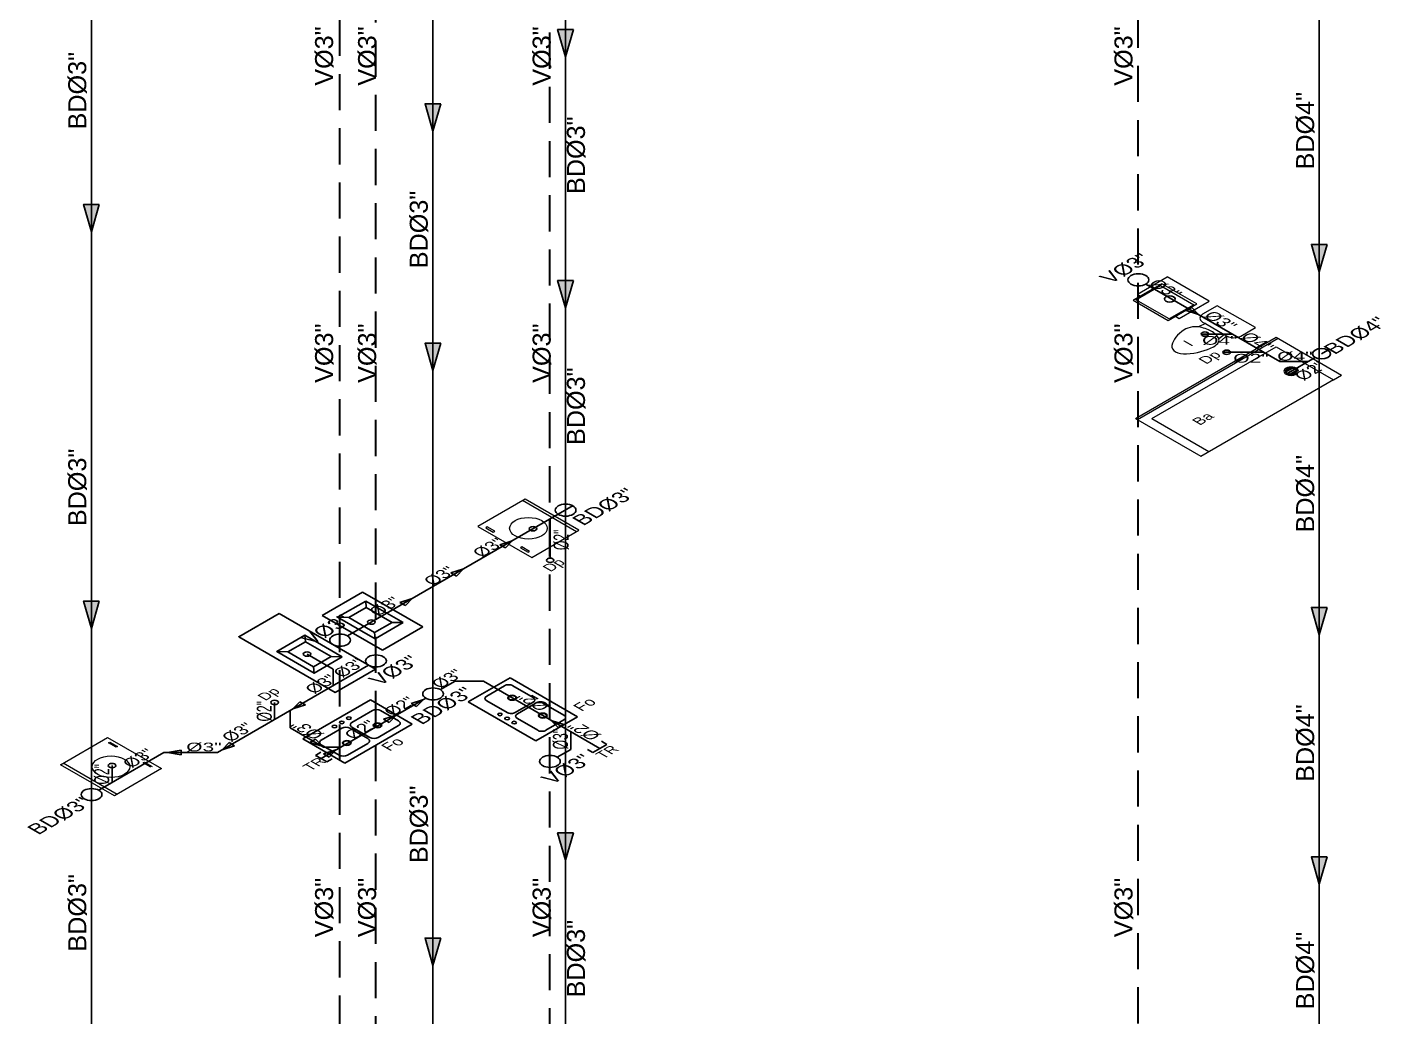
# Model space of a CAD drawing. Header units: feet. Extents: x 1019 to 2236, y -546 to 122.
# Drawn here: x 1064.9 to 1076.8, y -289.37 to -280.68 of the extents above; entities that cross this region are included whole.
import ezdxf

# ---------------------------------------------------------------- set-up
doc = ezdxf.new("R2010")
doc.units = ezdxf.units.FT
doc.header["$LTSCALE"] = 0.05
doc.header["$MEASUREMENT"] = 0
doc.linetypes.add('HIDDEN', pattern=[9.524999999999999, 6.35, -3.175])
for name, color, linetype, lineweight in [('AGUAFRIA', 5, 'HIDDEN', 30), ('COCINA', 8, 'Continuous', 25), ('FURN', 8, 'Continuous', 9), ('I-FURN', 8, 'Continuous', 0), ('P-SANR-FIXT', 8, 'Continuous', 9)]:
    doc.layers.add(name, color=color, linetype=linetype, lineweight=lineweight)
doc.layers.add('AGUASNEGRAS', color=4, linetype='Continuous')
doc.layers.add('TEXXT', color=2, linetype='Continuous')
doc.styles.add('DAMIAN', font='arial.ttf', dxfattribs={"height": 0.12})

msp = doc.modelspace()

# ---------------------------------------------------------------- hatches: boundary and pattern name
at = {"layer": 'AGUASNEGRAS'}
for points in [[(1069.56366874993, -280.6965951633899), (1069.632695006944, -280.9364529343404), (1069.701721263964, -280.6965951633897)], [(1068.398670604851, -281.3488726196035), (1068.467696861865, -281.588730390554), (1068.536723118885, -281.3488726196033)], [(1065.397089050176, -282.2332909243852), (1065.466115307191, -282.4731486953357), (1065.535141564211, -282.233290924385)], [(1076.188855047263, -282.5846522059336), (1076.257881304277, -282.8245099768841), (1076.326907561298, -282.5846522059334)], [(1069.56366874993, -282.9016925636124), (1069.632695006944, -283.1415503345629), (1069.701721263964, -282.9016925636122)], [(1068.398670604851, -283.4528145775138), (1068.467696861865, -283.6926723484643), (1068.536723118885, -283.4528145775135)], [(1065.397089050176, -285.7188336304538), (1065.466115307191, -285.9586914014043), (1065.535141564211, -285.7188336304536)], [(1076.188855047263, -285.774380973436), (1076.257881304277, -286.0142387443865), (1076.326907561298, -285.7743809734358)], [(1069.56366874993, -287.7554408393764), (1069.632695006944, -287.9952986103269), (1069.701721263964, -287.7554408393762)], [(1076.188855047263, -287.9656519234155), (1076.257881304277, -288.205509694366), (1076.326907561298, -287.9656519234153)], [(1068.398670604851, -288.6796482768697), (1068.467696861865, -288.9195060478202), (1068.536723118885, -288.6796482768694)]]:
    msp.add_hatch(color=256, dxfattribs=at).paths.add_polyline_path(points)
at = {"layer": 'AGUASNEGRAS', "ltscale": 3, "extrusion": (0, 0.8164965809277261, 0.5773502691896257)}
h = msp.add_hatch(color=256, dxfattribs=at)
h.dxf.hatch_style = 1
edge = h.paths.add_edge_path()
edge.add_arc((-1074.943453649173, 149.1789065943605), 0.04736473638354253, -135, 225)
at = {"layer": 'AGUASNEGRAS', "extrusion": (2.664535259100376e-15, 0.8164965809277276, 0.5773502691896236)}
msp.add_hatch(color=256, dxfattribs=at).paths.add_polyline_path([(-1075.136440376496, 149.3081743128968), (-1075.196838437468, 149.4173813082839), (-1075.087631442079, 149.3569832473135)])
at = {"layer": 'AGUASNEGRAS', "ltscale": 3, "extrusion": (0, 0.8164965809277261, 0.5773502691896257)}
h = msp.add_hatch(color=256, dxfattribs=at)
h.dxf.hatch_style = 1
edge = h.paths.add_edge_path()
edge.add_arc((-1075.252287766543, 149.7134268640971), 0.03315531546847977, -135, 225)
h = msp.add_hatch(color=256, dxfattribs=at)
h.dxf.hatch_style = 1
edge = h.paths.add_edge_path()
edge.add_arc((-1075.443796914574, 149.990568983504), 0.03315531546847977, -45, 315)
h = msp.add_hatch(color=256, dxfattribs=at)
h.dxf.hatch_style = 1
edge = h.paths.add_edge_path()
edge.add_arc((-1076.276477209558, 150.0138993200031), 0.07945451243995191, -135, 225)
h = msp.add_hatch(color=256, dxfattribs=at)
h.dxf.hatch_style = 1
edge = h.paths.add_edge_path()
edge.add_arc((-1076.009433542392, 150.2790720511635), 0.04736473638354253, -45, 315)
h = msp.add_hatch(color=256, dxfattribs=at)
h.dxf.hatch_style = 1
edge = h.paths.add_edge_path()
edge.add_arc((-1069.634853117587, 148.5594237919516), 0.09103722075013818, -135, 225)
h = msp.add_hatch(color=256, dxfattribs=at)
h.dxf.hatch_style = 1
edge = h.paths.add_edge_path()
edge.add_arc((-1069.347219191485, 149.7914556899323), 0.03295454838723798, 135, 495, ccw=False)
at = {"layer": 'AGUASNEGRAS', "extrusion": (-2.58126853225349e-15, 0.8164965809277279, 0.5773502691896233)}
for points in [[(-1069.056100683198, 150.0342102275706), (-1069.165307678585, 149.9738121665983), (-1069.104909617615, 150.0830191619875)], [(-1068.625978903764, 150.4643320070052), (-1068.735185899151, 150.4039339460329), (-1068.67478783818, 150.513140941422)], [(-1068.177378140376, 150.9129327703926), (-1068.286585135764, 150.8525347094204), (-1068.226187074793, 150.9617417048095)], [(-1068.275199723061, 152.4492776742283), (-1068.384406718448, 152.388879613256), (-1068.324008657478, 152.4980866086451)], [(-1068.034268562058, 152.6902088352312), (-1068.143475557445, 152.6298107742589), (-1068.083077496475, 152.7390177696481)], [(-1067.506404652019, 153.2180727452696), (-1067.615611647407, 153.1576746842974), (-1067.555213586436, 153.2668816796865)]]:
    msp.add_hatch(color=256, dxfattribs=at).paths.add_polyline_path(points)
at = {"layer": 'AGUASNEGRAS', "ltscale": 3, "extrusion": (0, 0.8164965809277261, 0.5773502691896257)}
h = msp.add_hatch(color=256, dxfattribs=at)
h.dxf.hatch_style = 1
edge = h.paths.add_edge_path()
edge.add_arc((-1069.498260538605, 150.2711877101969), 0.03295454838723798, 135, 495, ccw=False)
h = msp.add_hatch(color=256, dxfattribs=at)
h.dxf.hatch_style = 1
edge = h.paths.add_edge_path()
edge.add_arc((-1067.925914602624, 151.2127602787937), 0.03295454838723798, 135, 495, ccw=False)
h = msp.add_hatch(color=256, dxfattribs=at)
h.dxf.hatch_style = 1
edge = h.paths.add_edge_path()
edge.add_arc((-1067.361265162996, 151.6982585735192), 0.03295454838723798, 135, 495, ccw=False)
h = msp.add_hatch(color=256, dxfattribs=at)
h.dxf.hatch_style = 1
edge = h.paths.add_edge_path()
edge.add_arc((-1068.468911234034, 152.3043750976698), 0.09103722075013818, -135, 225)
h = msp.add_hatch(color=256, dxfattribs=at)
h.dxf.hatch_style = 1
edge = h.paths.add_edge_path()
edge.add_arc((-1067.076063574552, 152.4353791028214), 0.03295454838723798, 135, 495, ccw=False)
at = {"layer": 'AGUASNEGRAS', "extrusion": (-2.664535259100376e-15, 0.8164965809277276, 0.5773502691896236)}
for points in [[(-1067.297749233069, 152.4232274773468), (-1067.237351172097, 152.5324344727339), (-1067.346558167487, 152.4720364117636)], [(-1066.675907331056, 153.0450693793609), (-1066.615509270083, 153.154276374748), (-1066.724716265472, 153.0938783137776)]]:
    msp.add_hatch(color=256, dxfattribs=at).paths.add_polyline_path(points)
at = {"layer": 'AGUASNEGRAS', "ltscale": 3, "extrusion": (0, 0.8164965809277261, 0.5773502691896257)}
h = msp.add_hatch(color=256, dxfattribs=at)
h.dxf.hatch_style = 1
edge = h.paths.add_edge_path()
edge.add_arc((-1069.164537412408, 152.3645189386014), 0.03295454838723798, -135, 225)
h = msp.add_hatch(color=256, dxfattribs=at)
h.dxf.hatch_style = 1
edge = h.paths.add_edge_path()
edge.add_arc((-1069.43394509604, 152.6339266222336), 0.03295454838723798, -135, 225)
h = msp.add_hatch(color=256, dxfattribs=at)
h.dxf.hatch_style = 1
edge = h.paths.add_edge_path()
edge.add_arc((-1067.980662425754, 152.7827856187478), 0.03295454838723798, -135, 225)
at = {"layer": 'AGUASNEGRAS', "extrusion": (-2.664535259100377e-15, 0.8164965809277248, 0.5773502691896277)}
msp.add_hatch(color=256, dxfattribs=at).paths.add_polyline_path([(-1069.568126306314, 152.8169167669268), (-1069.507728245342, 152.7077097715397), (-1069.616935240731, 152.7681078325101)])
at = {"layer": 'AGUASNEGRAS', "extrusion": (-2.581268532253489e-15, 0.8164965809277245, 0.577350269189628)}
msp.add_hatch(color=256, dxfattribs=at).paths.add_polyline_path([(-1067.386128583855, 153.0419767346974), (-1067.495335579242, 153.1023747956697), (-1067.434937518271, 152.9931678002806)])
at = {"layer": 'AGUASNEGRAS', "ltscale": 3, "extrusion": (0, 0.8164965809277261, 0.5773502691896257)}
h = msp.add_hatch(color=256, dxfattribs=at)
h.dxf.hatch_style = 1
edge = h.paths.add_edge_path()
edge.add_arc((-1067.711254742122, 153.0521933023797), 0.03295454838723798, -135, 225)
at = {"layer": 'AGUASNEGRAS', "extrusion": (-5.551115123125784e-17, 0.8164965809277284, 0.5773502691896227)}
msp.add_hatch(color=256, dxfattribs=at).paths.add_polyline_path([(-1066.254821598098, 153.1610218682263), (-1066.134892712623, 153.1955349967337), (-1066.254821598098, 153.2300481252436)])
at = {"layer": 'AGUASNEGRAS', "ltscale": 3, "extrusion": (0, 0.8164965809277261, 0.5773502691896257)}
h = msp.add_hatch(color=256, dxfattribs=at)
h.dxf.hatch_style = 1
edge = h.paths.add_edge_path()
edge.add_arc((-1065.64635583999, 162.9183966745308), 0.03295454838723798, 135, 495, ccw=False)
h = msp.add_hatch(color=256, dxfattribs=at)
h.dxf.hatch_style = 1
edge = h.paths.add_edge_path()
edge.add_arc((-1065.467329679359, 153.8362325366957), 0.09103722075013818, -135, 225)

# ---------------------------------------------------------------- linework, layer by layer
at = {"layer": 'AGUAFRIA', "extrusion": (0, 0.8164965809277261, 0.5773502691896258)}
for p, q in [((1074.666655223408, -298.9545197300905, -9.552871372434643), (1074.666655223408, -273.3936522220355, 8.52139137552197)), ((1067.650386991669, -300.4548573875237, -7.431073509153536), (1067.650386991669, -275.4723554457593, 10.23422302487422)), ((1067.965946518429, -300.6370409789487, -7.173427003318487), (1067.965946518429, -276.2094831064557, 10.09946481614819)), ((1069.495080050384, -301.51988663525, -5.924894702694938), (1069.495080050384, -276.171542712155, 11.99909117717442))]:
    msp.add_line(p, q, dxfattribs=at)
at = {"layer": 'AGUASNEGRAS', "ltscale": 3, "extrusion": (0, 0.8164965809277261, 0.5773502691896258)}
for p, q in [((1076.257881304277, -299.58739677859, -8.657848067132036), (1076.257881304277, -276.1562260979562, 7.910491612283568)), ((1069.632695006944, -299.3124053349895, -9.046744696208384), (1069.632695006944, -277.5267205610982, 6.358060740202731)), ((1068.467696861865, -300.9267266747978, -6.763749563423203), (1068.467696861865, -279.1578657863894, 8.62915958947702)), ((1065.466115307191, -301.8111449795796, -5.512993201989822), (1065.466115307191, -280.0223592441827, 9.894004945330051)), ((1074.732923254458, -282.9330729813921, -17.63390081415621), (1075.909509467958, -283.6123753484811, -16.67322219366685)), ((1075.492883993278, -283.3718365185232, -17.01339546927073), (1075.219132451075, -283.3718365185231, -17.01339546927076)), ((1075.770026112685, -283.5318445957665, -16.78710987634395), (1075.410641599106, -283.5318445957665, -16.78710987634401)), ((1076.276477227075, -283.5453143819382, -16.76806072205765), (1076.332660051618, -283.5128772130648, -16.81393380620345)), ((1075.909509467958, -283.6123753484811, -16.67322219366685), (1076.160324225818, -283.6123753484811, -16.67322219366685)), ((1076.220294402533, -283.5777515508115, -16.72218763791211), (1075.965826234955, -283.7246688158629, -16.51441524912968)), ((1069.701096198881, -284.8785694196413, -18.41666016673715), (1067.71597439997, -286.0246800246163, -16.79581500520191)), ((1069.498260538605, -285.3408274987775, -17.76292852190633), (1069.498260538605, -284.9956766427027, -18.25104554363197)), ((1067.902787854465, -286.281195195521, -16.43304777155406), (1066.574250648096, -287.0482265092464, -15.34830168491868)), ((1067.590846825456, -286.316322597874, -16.38337012273555), (1067.361265162996, -286.1837735632516, -16.57082276517792)), ((1067.590846825456, -286.4612944325908, -16.17834898791698), (1067.590846825456, -286.316322597874, -16.38337012273555)), ((1068.533284270167, -286.4965493118904, -16.12849105947158), (1068.661637279907, -286.4224446671659, -16.23329085307584)), ((1068.661637279907, -286.4224446671659, -16.23329085307584), (1068.911667525604, -286.422444667166, -16.23329085307575)), ((1068.911667525604, -286.422444667166, -16.23329085307575), (1069.93490442523, -287.0132107666101, -15.39782142305164)), ((1067.076063574552, -286.6093502992695, -15.96896637327102), (1067.076063574552, -286.758504681074, -15.75803022363574)), ((1067.484300499443, -287.1021803742933, -15.27199939722698), (1068.404538197901, -286.5708808913701, -16.02337033165878)), ((1067.213056545036, -286.6794117526883, -15.86988451564656), (1067.213056545036, -286.8314665656962, -15.65484653686659)), ((1067.506369038544, -287.0008106127798, -15.41535788877385), (1067.213056545036, -286.8314665656962, -15.65484653686657)), ((1069.679298838203, -287.0212174134442, -15.38649831450963), (1069.679298838203, -286.8656368121333, -15.60652251092571)), ((1069.93490442523, -287.01321076661, -15.39782142305164), (1069.996196800893, -286.9778235970215, -15.44786643821768)), ((1069.996196800893, -286.9778235970215, -15.44786643821768), (1069.949054518833, -286.9506059877835, -15.48635795033741)), ((1065.530493931045, -287.3802825901684, -14.87870347181039), (1066.102691673418, -287.0482265092463, -15.34830168491886)), ((1066.574250648096, -287.0482265092464, -15.3483016849187), (1066.102691673418, -287.0482265092463, -15.34830168491886)), ((1067.435343248351, -287.0739148921966, -15.31197282535518), (1067.48311175874, -287.0463357298648, -15.35097565076355)), ((1067.484300499443, -287.1021803742933, -15.27199939722699), (1067.435343248351, -287.0739148921966, -15.31197282535518)), ((1067.484300499443, -287.1021803742933, -15.271999397227), (1067.534956653108, -287.1314267182479, -15.23063882095655)), ((1067.659878076736, -287.0008106127798, -15.41535788877383), (1067.506369038544, -287.0008106127798, -15.41535788877385)), ((1067.534956653108, -287.1314267182479, -15.23063882095655), (1067.582725163497, -287.1038475559162, -15.26964164636494)), ((1069.560667458686, -287.0897092723426, -15.28963619874331), (1069.679298838203, -287.0212174134442, -15.38649831450969)), ((1069.872432996066, -287.0492786630543, -15.34681371473379), (1069.825290714006, -287.0220610538164, -15.38530522685351)), ((1069.93490442523, -287.01321076661, -15.39782142305165), (1069.872432996066, -287.0492786630543, -15.34681371473379)), ((1065.6475481209, -287.1631996713209, -15.18570507980417), (1065.6475481209, -287.3123540531253, -14.97476893016888))]:
    msp.add_line(p, q, dxfattribs=at)
at = {"layer": 'AGUASNEGRAS', "extrusion": (0, 0.8164965809277261, 0.5773502691896258)}
for p, q in [((1075.087631442078, -283.1660437004237, -17.30443046366594), (1075.136440376495, -283.1378638489993, -17.34428279173598)), ((1075.087631442078, -283.1660437004237, -17.30443046366594), (1075.196838437467, -283.2009145371835, -17.25511565338901)), ((1075.136440376495, -283.1378638489993, -17.34428279173598), (1075.196838437467, -283.2009145371835, -17.25511565338901)), ((1069.056100683199, -285.2230348027729, -17.92951255014443), (1069.165307678586, -285.188163966012, -17.97882736042294)), ((1069.104909617616, -285.2512146541974, -17.8896602220743), (1069.165307678586, -285.188163966012, -17.97882736042294)), ((1069.104909617616, -285.2512146541974, -17.8896602220743), (1069.056100683199, -285.2230348027729, -17.92951255014443)), ((1068.625978903765, -285.4713657279137, -17.57831958785356), (1068.735185899152, -285.4364948911529, -17.62763439813206)), ((1068.674787838182, -285.4995455793382, -17.53846725978343), (1068.735185899152, -285.4364948911529, -17.62763439813206)), ((1068.674787838182, -285.4995455793382, -17.53846725978343), (1068.625978903765, -285.4713657279137, -17.57831958785356)), ((1068.177378140378, -285.7303654994142, -17.21203859834615), (1068.286585135765, -285.6954946626533, -17.26135340862466)), ((1068.226187074794, -285.7585453508386, -17.17218627027603), (1068.177378140378, -285.7303654994142, -17.21203859834615)), ((1068.226187074794, -285.7585453508386, -17.17218627027603), (1068.286585135765, -285.6954946626533, -17.26135340862466)), ((1067.297749233071, -286.6023345550298, -15.9788881339249), (1067.237351172098, -286.6653852432139, -15.88972099557791)), ((1067.346558167487, -286.6305144064542, -15.9390358058549), (1067.237351172098, -286.6653852432139, -15.88972099557791)), ((1067.346558167487, -286.6305144064542, -15.9390358058549), (1067.297749233071, -286.6023345550298, -15.9788881339249)), ((1068.275199723062, -286.6173746432118, -15.95761823723861), (1068.384406718449, -286.5825038064509, -16.00693304751712)), ((1068.324008657479, -286.6455544946363, -15.91776590916849), (1068.275199723062, -286.6173746432118, -15.95761823723861)), ((1068.324008657479, -286.6455544946363, -15.91776590916849), (1068.384406718449, -286.5825038064509, -16.00693304751712)), ((1068.034268562059, -286.756476313873, -15.76089876804076), (1068.143475557446, -286.7216054771122, -15.81021357831926)), ((1068.083077496476, -286.7846561652975, -15.72104643997063), (1068.034268562059, -286.756476313873, -15.76089876804076)), ((1068.083077496476, -286.7846561652975, -15.72104643997063), (1068.143475557446, -286.7216054771122, -15.81021357831926)), ((1069.616935240732, -286.8014513209208, -15.69729450310597), (1069.507728245344, -286.766580484161, -15.74660931338298)), ((1069.568126306316, -286.8296311723452, -15.65744217503595), (1069.507728245344, -286.766580484161, -15.74660931338298)), ((1069.616935240732, -286.8014513209208, -15.69729450310597), (1069.568126306316, -286.8296311723452, -15.65744217503595)), ((1066.675907331056, -286.961355144551, -15.4711563470528), (1066.615509270084, -287.0244058327352, -15.38198920870582)), ((1066.724716265473, -286.9895349959754, -15.43130401898282), (1066.615509270084, -287.0244058327352, -15.38198920870582)), ((1066.724716265473, -286.9895349959754, -15.43130401898282), (1066.675907331056, -286.961355144551, -15.4711563470528)), ((1067.434937518272, -286.931389753897, -15.5135338089176), (1067.386128583856, -286.9595696053213, -15.47368148084751)), ((1067.386128583856, -286.9595696053213, -15.47368148084751), (1067.495335579243, -286.9944404420822, -15.42436667056899)), ((1067.434937518272, -286.931389753897, -15.5135338089176), (1067.495335579243, -286.9944404420822, -15.42436667056899)), ((1066.254821598098, -287.028300345212, -15.37648153634225), (1066.134892712623, -287.0482265092463, -15.34830168491891)), ((1066.254821598098, -287.068152673282, -15.3201218334934), (1066.134892712623, -287.0482265092463, -15.34830168491891)), ((1066.254821598098, -287.068152673282, -15.3201218334934), (1066.254821598098, -287.028300345212, -15.37648153634225)), ((1067.506404652021, -287.0612386844292, -15.32989969029924), (1067.615611647408, -287.0263678476683, -15.37921450057774)), ((1067.555213586437, -287.0894185358537, -15.29004736222911), (1067.506404652021, -287.0612386844292, -15.32989969029924)), ((1067.555213586437, -287.0894185358537, -15.29004736222911), (1067.615611647408, -287.0263678476683, -15.37921450057774))]:
    msp.add_line(p, q, dxfattribs=at)
at = {"layer": 'AGUASNEGRAS'}
for points, elevation in [([(1069.701721263964, -280.6965951633897), (1069.56366874993, -280.6965951633899), (1069.632695006944, -280.9364529343404)], 3.947015857051727), ([(1069.701721263964, -280.6965951633897), (1069.632695006944, -280.9364529343404)], 3.947015857051727), ([(1068.536723118885, -281.3488726196033), (1068.39867060485, -281.3488726196035), (1068.467696861865, -281.588730390554)], 6.910278743725769), ([(1068.536723118885, -281.3488726196033), (1068.467696861865, -281.588730390554)], 6.910278743725769), ([(1065.53514156421, -282.233290924385), (1065.397089050176, -282.2332909243852), (1065.466115307191, -282.4731486953357)], 8.161035105159288), ([(1065.53514156421, -282.233290924385), (1065.466115307191, -282.4731486953357)], 8.161035105159288), ([(1076.326907561298, -282.5846522059334), (1076.188855047263, -282.5846522059336), (1076.257881304277, -282.8245099768841)], 6.316978761609354), ([(1076.326907561298, -282.5846522059334), (1076.257881304277, -282.8245099768841)], 6.316978761609354), ([(1069.701721263964, -282.9016925636122), (1069.56366874993, -282.9016925636124), (1069.632695006944, -283.1415503345629)], 3.947015857051727), ([(1069.701721263964, -282.9016925636122), (1069.632695006944, -283.1415503345629)], 3.947015857051727), ([(1068.536723118885, -283.4528145775135), (1068.39867060485, -283.4528145775138), (1068.467696861865, -283.6926723484643)], 5.422567118064601), ([(1068.536723118885, -283.4528145775135), (1068.467696861865, -283.6926723484643)], 5.422567118064601), ([(1065.53514156421, -285.7188336304536), (1065.397089050176, -285.7188336304538), (1065.466115307191, -285.9586914014043)], 8.161035105159288), ([(1065.53514156421, -285.7188336304536), (1065.466115307191, -285.9586914014043)], 8.161035105159288), ([(1076.326907561298, -285.7743809734358), (1076.188855047263, -285.774380973436), (1076.257881304277, -286.0142387443865)], 6.316978761609354), ([(1076.326907561298, -285.7743809734358), (1076.257881304277, -286.0142387443865)], 6.316978761609354), ([(1069.701721263964, -287.7554408393762), (1069.56366874993, -287.7554408393764), (1069.632695006944, -287.9952986103269)], 3.947015857051727), ([(1069.701721263964, -287.7554408393762), (1069.632695006944, -287.9952986103269)], 3.947015857051727), ([(1076.326907561298, -287.9656519234153), (1076.188855047263, -287.9656519234155), (1076.257881304277, -288.205509694366)], 6.316978761609354), ([(1076.326907561298, -287.9656519234153), (1076.257881304277, -288.205509694366)], 6.316978761609354), ([(1068.536723118885, -288.6796482768694), (1068.39867060485, -288.6796482768697), (1068.467696861865, -288.9195060478202)], 1.72663756511568), ([(1068.536723118885, -288.6796482768694), (1068.467696861865, -288.9195060478202)], 1.72663756511568)]:
    msp.add_lwpolyline(points, dxfattribs=dict(at, elevation=elevation))
at = {"layer": 'AGUASNEGRAS', "ltscale": 3, "extrusion": (0, 0.8164965809277261, 0.5773502691896258)}
for centre, radius in [((-1074.667869595577, 148.8884124663966, -241.1948241025979), 0.09199976667160506), ((-1074.943453649173, 149.1789065943605, -241.1948241025979), 0.04736473638354255), ((-1075.252287766543, 149.7134268640972, -241.194824102598), 0.03315531546847978), ((-1075.443796914574, 149.990568983504, -241.1948241025979), 0.03315531546847978), ((-1076.276477209558, 150.0138993200032, -241.194824102598), 0.07945451243995194), ((-1076.009433542392, 150.2790720511636, -241.194824102598), 0.04736473638354255), ((-1069.633909379113, 149.5082885173792, -243.2352416155589), 0.0910372207501382), ((-1069.347219191485, 149.7914556899325, -243.2352416155588), 0.03295454838723799), ((-1069.498260538605, 150.271187710197, -243.2352416155588), 0.03295454838723799), ((-1067.925914602624, 151.2127602787938, -243.2352416155588), 0.03295454838723799), ((-1067.651601363837, 151.4870735175798, -243.2352416155589), 0.0910372207501382), ((-1067.361265162996, 151.6982585735193, -243.2352416155588), 0.03295454838723799), ((-1067.967160890597, 151.8026247542333, -243.2352416155588), 0.0910372207501382), ((-1068.468911234034, 152.3043750976698, -243.2352416155588), 0.0910372207501382), ((-1067.076063574552, 152.4353791028215, -243.2352416155587), 0.03295454838723799), ((-1069.164537412408, 152.3645189386015, -243.2352416155588), 0.03295454838723799), ((-1069.43394509604, 152.6339266222337, -243.2352416155588), 0.03295454838723799), ((-1067.980662425754, 152.7827856187479, -243.2352416155588), 0.03295454838723799), ((-1067.711254742122, 153.0521933023797, -243.2352416155588), 0.03295454838723799), ((-1069.496294422553, 153.3317582861888, -243.2352416155588), 0.0910372207501382), ((-1065.6475481209, 153.3946743549546, -243.2352416155588), 0.03295454838723799), ((-1065.467329679359, 153.8362325366957, -243.2352416155588), 0.0910372207501382)]:
    msp.add_circle(centre, radius, dxfattribs=at)
at = {"layer": 'COCINA', "extrusion": (2.890458508730902e-15, -0.8164965809277265, -0.5773502691896253)}
for p, q in [((1067.848610706248, -285.6389787357185, -17.29117715281447), (1067.493376583093, -285.8439876113039, -17.00125082055478)), ((1068.378866546014, -285.9452499768196, -16.85804420988453), (1067.848610706248, -285.6389787357185, -17.29117715281447)), ((1067.629994291114, -285.8607652275455, -16.97752368812167), (1067.877884863561, -285.7177053011106, -17.17984097631784)), ((1067.72880419762, -285.8631357995502, -16.97417119304194), (1067.881949545823, -285.7747542123384, -17.09916163234094)), ((1067.877884863561, -285.7177053011106, -17.17984097631784), (1068.206713330031, -285.9076338129394, -16.91124149900829)), ((1067.881949545823, -285.7747542123384, -17.09916163234094), (1068.107903423525, -285.9052632409347, -16.9145939940879)), ((1067.493376583093, -285.8439876113039, -17.00125082055478), (1068.02363242286, -286.150258852405, -16.56811787762464)), ((1067.958822757585, -286.0506937393742, -16.70892421081212), (1067.629994291114, -285.8607652275455, -16.97752368812167)), ((1067.954758075322, -285.9936448281466, -16.78960355478875), (1067.72880419762, -285.8631357995502, -16.97417119304194)), ((1068.107903423525, -285.9052632409347, -16.9145939940879), (1067.954758075322, -285.9936448281466, -16.78960355478875)), ((1068.206713330031, -285.9076338129394, -16.91124149900829), (1067.958822757585, -286.0506937393742, -16.70892421081212)), ((1068.02363242286, -286.150258852405, -16.56811787762464), (1068.378866546014, -285.9452499768196, -16.85804420988453))]:
    msp.add_line(p, q, dxfattribs=at)
at = {"layer": 'COCINA', "extrusion": (0, 0.8164965809277261, 0.5773502691896258)}
for p, q in [((1067.877884863561, -285.7177053011106, -17.17984097631781), (1067.881949545823, -285.7747542123384, -17.09916163234091)), ((1067.629994291114, -285.8607652275454, -16.97752368812164), (1067.72880419762, -285.8631357995502, -16.9741711930419)), ((1068.107903423525, -285.9052632409347, -16.91459399408786), (1068.206713330031, -285.9076338129394, -16.91124149900826)), ((1067.342289872362, -286.0191438766373, -16.75354245458449), (1067.346354554625, -286.076192787865, -16.67286311060763)), ((1067.954758075322, -285.9936448281466, -16.78960355478872), (1067.958822757585, -286.0506937393742, -16.70892421081208)), ((1067.094368758062, -286.1622940940903, -16.55109747560575), (1067.193179519851, -286.1646527528433, -16.54776182840828)), ((1067.572308432327, -286.2067018164613, -16.48829547235461), (1067.671118338833, -286.209072388466, -16.48494297727494)), ((1067.419163084124, -286.2950834036732, -16.36330503305555), (1067.423227766386, -286.3521323149008, -16.2826256890788))]:
    msp.add_line(p, q, dxfattribs=at)
at = {"layer": 'COCINA', "extrusion": (2.164934898019055e-15, -0.8164965809277277, -0.5773502691896234)}
for p, q in [((1068.778386399202, -286.6047324374044, -15.97549701614974), (1069.146038277896, -286.3924685262723, -16.27568351807513)), ((1069.146038277896, -286.3924685262723, -16.27568351807513), (1069.738735181887, -286.7346622433391, -15.79174852244032)), ((1068.940031009381, -286.5528849045155, -16.04882050033682), (1069.097904251832, -286.4617367454888, -16.17772346301762)), ((1069.1697463008, -286.4617367454888, -16.17772346301763), (1069.349351423222, -286.5654318112667, -16.03107649464344)), ((1069.371083303192, -286.9469261544713, -15.49156202051492), (1068.778386399202, -286.6047324374044, -15.97549701614974)), ((1069.119636131803, -286.6980579966045, -15.84351474461298), (1068.940031009381, -286.5943629308266, -15.99016171298717)), ((1069.349351423222, -286.6069098375778, -15.97241770729378), (1069.191478180771, -286.6980579966045, -15.84351474461297)), ((1069.209438693013, -286.7084275031822, -15.82885004777556), (1069.367311935464, -286.6172793441556, -15.95775301045637)), ((1069.439153984432, -286.6172793441556, -15.95775301045631), (1069.618759106854, -286.7209744099334, -15.81110604208218)), ((1069.389043815434, -286.8536005952712, -15.62354429205172), (1069.209438693013, -286.7499055294934, -15.77019126042585)), ((1069.738735181887, -286.7346622433391, -15.79174852244032), (1069.371083303192, -286.9469261544713, -15.49156202051492)), ((1069.618759106854, -286.7624524362446, -15.75244725473246), (1069.460885864403, -286.8536005952712, -15.62354429205165))]:
    msp.add_line(p, q, dxfattribs=at)
at = {"layer": 'COCINA', "extrusion": (2.053912595556539e-15, -0.8164965809277243, -0.5773502691896283)}
for p, q in [((1067.917800632907, -286.5869811533354, -16.00060112282963), (1067.325103728916, -286.9291748704022, -15.51666612719487)), ((1068.285452511601, -286.7992450644676, -15.7004146209042), (1067.917800632907, -286.5869811533354, -16.00060112282963)), ((1067.935761145149, -286.6803067125355, -15.86861885129283), (1067.756156022728, -286.7840017783133, -15.72197188291872)), ((1068.165476436568, -286.7714548715621, -15.73971588861207), (1068.007603194118, -286.6803067125355, -15.8686188512929)), ((1067.666353461517, -286.8358493112022, -15.6486483987316), (1067.486748339095, -286.9395443769801, -15.50200143035742)), ((1067.692755607611, -287.1414387815344, -15.21647962526944), (1068.285452511601, -286.7992450644676, -15.7004146209042)), ((1067.896068752936, -286.9269974702289, -15.51974543605078), (1067.738195510486, -286.8358493112022, -15.6486483987316)), ((1067.756156022728, -286.8254798046244, -15.66331309556901), (1067.914029265178, -286.9166279636511, -15.53441013288819)), ((1067.985871314147, -286.9166279636511, -15.53441013288824), (1068.165476436568, -286.8129328978733, -15.68105710126235)), ((1067.325103728916, -286.9291748704022, -15.51666612719487), (1067.692755607611, -287.1414387815344, -15.21647962526944)), ((1067.486748339095, -286.9810224032911, -15.44334264300778), (1067.644621581546, -287.0721705623178, -15.31443968032696)), ((1067.716463630515, -287.0721705623178, -15.31443968032694), (1067.896068752936, -286.96847549654, -15.46108664870112))]:
    msp.add_line(p, q, dxfattribs=at)
at = {"layer": 'COCINA', "extrusion": (2.890587521631544e-15, -0.8164965809277265, -0.5773502691896253)}
for points, elevation in [([(1067.115525843597, 151.1203928060712), (1066.760365880018, 151.4755527696507), (1067.608894017442, 152.3240809070745), (1067.964053981022, 151.9689209434951)], 243.2063153011879), ([(1067.671104736798, 151.7830213620824), (1067.423265914615, 152.0308601842659), (1067.094368758061, 151.7019630277124), (1067.342207580245, 151.4541242055289)], 243.2063153011878), ([(1067.572293975009, 151.7789360452847), (1067.419180597817, 151.9320494224769), (1067.19317951985, 151.7060483445103), (1067.346292897043, 151.5529349673181)], 243.2063153011878)]:
    msp.add_lwpolyline(points, close=True, dxfattribs=dict(at, elevation=elevation))
at = {"layer": 'COCINA', "extrusion": (2.164934898019055e-15, -0.8164965809277277, -0.5773502691896234)}
for centre, radius in [((1069.164537412408, 152.3645189386023, 243.2352416155613), 0.03809999999999999), ((1069.056774338955, 152.6159661099923, 243.2352416155614), 0.02008046314206921), ((1069.119636131802, 152.6788279028396, 243.2352416155613), 0.02008046314206921), ((1069.43394509604, 152.6339266222343, 243.2352416155613), 0.03809999999999999), ((1069.18249792465, 152.7416896956872, 243.2352416155613), 0.02008046314206921)]:
    msp.add_circle(centre, radius, dxfattribs=at)
at = {"layer": 'COCINA', "extrusion": (2.053912595556539e-15, -0.8164965809277243, -0.5773502691896283)}
for centre, radius in [((1067.729215254364, 152.6750225452971, 243.2352416155603), 0.02008046314206922), ((1067.603491668669, 152.8007461309922, 243.2352416155603), 0.02008046314206922), ((1067.666353461517, 152.7378843381447, 243.2352416155603), 0.02008046314206922), ((1067.980662425754, 152.7827856187501, 243.2352416155603), 0.03810000000000001), ((1067.711254742122, 153.052193302382, 243.2352416155603), 0.03810000000000001)]:
    msp.add_circle(centre, radius, dxfattribs=at)
at = {"layer": 'COCINA', "extrusion": (2.164934898019055e-15, -0.8164965809277277, -0.5773502691896234)}
for centre, start, end in [((1069.133825276316, 152.2156259522729, 243.2352416155613), 225.0000000000084, 315.0000000000088), ((1068.975952033865, 152.3734991947233, 243.2352416155614), 135.0000000000088, 225.0000000000084), ((1069.313430398737, 152.3952310746943, 243.2352416155613), 315.0000000000088, 45.00000000000858), ((1069.403232959948, 152.485033635905, 243.2352416155613), 225.0000000000084, 315.0000000000088), ((1069.155557156286, 152.5531043171447, 243.2352416155613), 45.00000000000858, 135.0000000000088), ((1069.245359717497, 152.6429068783555, 243.2352416155613), 135.0000000000088, 225.0000000000084), ((1069.582838082369, 152.6646387583263, 243.2352416155613), 315.0000000000088, 45.00000000000858), ((1069.424964839918, 152.8225120007768, 243.2352416155613), 45.00000000000858, 135.0000000000088)]:
    msp.add_arc(centre, 0.0508, start, end, dxfattribs=at)
at = {"layer": 'COCINA', "extrusion": (2.053912595556539e-15, -0.8164965809277243, -0.5773502691896283)}
for centre, start, end in [((1067.971682169633, 152.5942002402075, 243.2352416155603), 225.0000000000047, 314.9999999999953), ((1067.702274486001, 152.8636079238397, 243.2352416155603), 225.0000000000047, 314.9999999999953), ((1067.792077047212, 152.773805362629, 243.2352416155604), 134.9999999999953, 225.0000000000047), ((1068.129555412083, 152.7520734826582, 243.2352416155603), 314.9999999999953, 45.00000000000483), ((1067.522669363579, 153.0432130462611, 243.2352416155603), 134.9999999999953, 225.0000000000047), ((1067.860147728451, 153.0214811662902, 243.2352416155603), 314.9999999999953, 45.00000000000483), ((1067.949950289662, 152.9316786050795, 243.2352416155603), 45.00000000000483, 134.9999999999953), ((1067.68054260603, 153.2010862887116, 243.2352416155603), 45.00000000000483, 134.9999999999953)]:
    msp.add_arc(centre, 0.05080000000000002, start, end, dxfattribs=at)
at = {"layer": 'FURN', "extrusion": (0, 0.8164965809277261, 0.5773502691896258)}
for p, q in [((1069.277241161501, -284.8223838375478, -18.49611857894372), (1068.862353328707, -285.0619194394947, -18.15736408199923)), ((1069.728064160912, -285.1096110047843, -18.08991802355586), (1069.253906637722, -284.8358560311326, -18.4770660200612)), ((1069.75139868469, -285.0961388111995, -18.10897058243837), (1069.277241161501, -284.8223838375478, -18.49611857894372)), ((1068.862353328707, -285.0619194394947, -18.15736408199923), (1069.336510851896, -285.3356744131464, -17.77021608549389)), ((1069.336510851896, -285.3356744131464, -17.77021608549389), (1069.75139868469, -285.0961388111995, -18.10897058243837)), ((1065.19387285198, -287.1562993934642, -15.14536170016156), (1065.608760684774, -286.9167637915173, -15.48411619710605)), ((1065.608760684774, -286.9167637915173, -15.48411619710605), (1066.082918207964, -287.190518765169, -15.0969682006007)), ((1065.66803037517, -287.4300543671159, -14.75821370365622), (1065.19387285198, -287.1562993934642, -15.14536170016156)), ((1065.691364898948, -287.4165821735311, -14.77726626253873), (1065.217207375759, -287.1428271998794, -15.16441425904408)), ((1066.082918207964, -287.190518765169, -15.0969682006007), (1065.66803037517, -287.4300543671159, -14.75821370365622))]:
    msp.add_line(p, q, dxfattribs=at)
at = {"layer": 'FURN', "ltscale": 0.02, "extrusion": (0, 0.8164965809277261, 0.5773502691896258)}
for p, q in [((1068.943384466037, -285.0664816767226, -18.15091210423678), (1068.931347465316, -285.0734312423288, -18.14108393430389)), ((1068.931347465316, -285.0734312423288, -18.14108393430389), (1068.99829373569, -285.1120826895503, -18.0864225334378)), ((1069.010330736411, -285.1051331239441, -18.09625070337068), (1068.943384466037, -285.0664816767226, -18.15091210423678)), ((1068.99829373569, -285.1120826895503, -18.0864225334378), (1069.010330736411, -285.1051331239441, -18.09625070337068)), ((1069.248659679956, -285.2427324036557, -17.90165593582971), (1069.236622679236, -285.2496819692619, -17.89182776589683)), ((1069.236622679236, -285.2496819692619, -17.89182776589683), (1069.303568949604, -285.2883334164803, -17.83716636503534)), ((1069.315605950324, -285.2813838508741, -17.84699453496823), (1069.248659679956, -285.2427324036557, -17.90165593582971)), ((1069.303568949604, -285.2883334164803, -17.83716636503534), (1069.315605950324, -285.2813838508741, -17.84699453496823)), ((1065.616662711449, -286.9635471404675, -15.41795455052754), (1065.628699712169, -286.9565975748613, -15.42778272046042)), ((1065.683608981823, -287.0021985876891, -15.36329314966144), (1065.616662711449, -286.9635471404675, -15.41795455052754)), ((1065.628699712169, -286.9565975748613, -15.42778272046042), (1065.695645982543, -286.9952490220829, -15.37312131959432)), ((1065.695645982543, -286.9952490220829, -15.37312131959432), (1065.683608981823, -287.0021985876891, -15.36329314966144)), ((1065.921937925368, -287.1397978674007, -15.16869838212047), (1065.933974926089, -287.1328483017945, -15.17852655205335)), ((1065.988884195736, -287.178449314619, -15.11403698125899), (1065.921937925368, -287.1397978674007, -15.16869838212047)), ((1065.933974926089, -287.1328483017945, -15.17852655205335), (1066.000921196457, -287.1714997490128, -15.12386515119187))]:
    msp.add_line(p, q, dxfattribs=at)
for centre in [(-1069.306876006699, 149.7847850776894, -243.2352416155588), (-1065.638395529972, 153.4532655544158, -243.2063153011847)]:
    msp.add_circle(centre, 0.1650000000000013, dxfattribs=at)
at = {"layer": 'I-FURN', "extrusion": (-8.753915778452858e-16, 0.8164965809277287, 0.5773502691896222)}
for p, q in [((1074.874216089931, -282.9306597035762, -17.63731370437322), (1074.623289226261, -283.0757712567425, -17.43209497782848)), ((1074.646244900167, -283.0706063480681, -17.43939926172427), (1074.862060270768, -282.9457998480106, -17.61590230677792)), ((1074.658589156968, -283.0225319047693, -17.50738679144097), (1074.922084132852, -282.8701521848665, -17.72288425795799)), ((1074.862060270768, -282.9457998480106, -17.61590230677792), (1075.155206697381, -283.1147694253714, -17.37694323884575)), ((1075.181410135636, -283.1077263274823, -17.38690368340156), (1074.874216089931, -282.9306597035762, -17.63731370437322)), ((1075.29110866538, -283.0828578965395, -17.42207295571592), (1074.922084132852, -282.8701521848665, -17.72288425795799)), ((1074.93939132678, -283.2395759254289, -17.2004401937921), (1074.646244900167, -283.0706063480681, -17.43939926172427)), ((1074.658589156968, -283.0225319047693, -17.50738679144097), (1074.687016683701, -283.0389175289542, -17.48421401949066)), ((1074.623289226261, -283.0757712567425, -17.43209497782848), (1074.930483271966, -283.2528378806486, -17.18168495685682)), ((1074.930483271966, -283.2528378806486, -17.18168495685682), (1075.181410135636, -283.1077263274823, -17.38690368340156)), ((1075.155206697381, -283.1147694253714, -17.37694323884575), (1074.93939132678, -283.2395759254289, -17.20044019379211)), ((1075.027613689495, -283.2352376164422, -17.2065754891989), (1075.29110866538, -283.0828578965395, -17.42207295571592)), ((1074.994210729406, -283.2159841528603, -17.233803998519), (1075.027613689495, -283.2352376164422, -17.2065754891989))]:
    msp.add_line(p, q, dxfattribs=at)
at = {"layer": 'P-SANR-FIXT', "extrusion": (-9.882589403215926e-16, 0.8164965809277288, 0.5773502691896221)}
for p, q in [((1075.361147319283, -283.1230832422324, -17.36518572628583), (1075.232640767435, -283.1973988617634, -17.26008756924888)), ((1075.695825031717, -283.3159914494908, -17.09237232328794), (1075.361147319283, -283.1230832422324, -17.36518572628583)), ((1075.25701832851, -283.2806872132294, -17.14230005301799), (1075.194891958337, -283.3092055003618, -17.10196910457966)), ((1075.232739629022, -283.2666929727443, -17.16209089770715), (1075.25701832851, -283.2806872132294, -17.14230005301799)), ((1075.25701832851, -283.2806872132294, -17.14230005301799), (1075.423018859497, -283.3763699063006, -17.00698429079237)), ((1075.373726151546, -283.4122855153339, -16.95619194939656), (1075.423018859497, -283.3763699063006, -17.00698429079237)), ((1075.423018859497, -283.3763699063006, -17.00698429079237), (1075.447297558985, -283.3903641467857, -16.98719344610321)), ((1075.567318479869, -283.3903070690218, -16.98727416625099), (1075.695825031717, -283.3159914494908, -17.09237232328794))]:
    msp.add_line(p, q, dxfattribs=at)
at = {"layer": 'P-SANR-FIXT', "extrusion": (0, 0.8164965809277261, 0.5773502691896258)}
for p, q in [((1074.641368098857, -284.1152173971181, -15.96209614875279), (1075.87878073619, -283.4007688997576, -16.97247890333703)), ((1075.896756036461, -283.4111298614274, -16.9578262908245), (1074.659343399128, -284.1255783587878, -15.94744353624032)), ((1075.87878073619, -283.4007688997576, -16.97247890333703), (1076.453576109451, -283.7326271632388, -16.50316044633639)), ((1074.78505214805, -284.1151490659959, -15.9621927835526), (1075.878899089166, -283.4837249242375, -16.85516136843696)), ((1075.878899089166, -283.4837249242375, -16.85516136843696), (1076.382207496757, -283.7738318509894, -16.44488821808617)), ((1076.382207496757, -283.7738318509894, -16.44488821808617), (1075.216577707532, -284.4467681705486, -15.49321254835211)), ((1075.956181568782, -283.7036864735909, -16.54408876214087), (1076.019189892771, -283.6672486222474, -16.5956196656946)), ((1076.025470055728, -283.6708685076842, -16.59050037461562), (1075.962461731739, -283.7073063590278, -16.53896947106185)), ((1075.975498762425, -283.7148209024949, -16.52834230177555), (1076.038507086414, -283.6783830511513, -16.57987320532932)), ((1076.044787249371, -283.6820029365882, -16.57475391425033), (1075.981778925381, -283.7184407879318, -16.52322301069648)), ((1075.994815956067, -283.7259553313989, -16.51259584141019), (1076.057824280057, -283.6895174800554, -16.56412674496399)), ((1076.064104443014, -283.6931373654921, -16.55900745388507), (1076.001096119024, -283.7295752168358, -16.50747655033122)), ((1076.382207496757, -283.7738318509894, -16.44488821808617), (1076.453576109451, -283.7326271632388, -16.50316044633639)), ((1074.641368098857, -284.1152173971181, -15.96209614875279), (1075.215587666848, -284.4461975111759, -15.49401958257641)), ((1074.78505214805, -284.1151490659959, -15.9621927835526), (1075.288360555641, -284.4052559927475, -15.55191963320205))]:
    msp.add_line(p, q, dxfattribs=at)
at = {"layer": 'P-SANR-FIXT', "extrusion": (-9.882589403215926e-16, 0.8164965809277288, 0.5773502691896221)}
for centre, radius, start, end in [((-1075.188205958893, 149.7589619472442, -241.1948241025998), 0.1598202704977676, 286.1068026499585, 317.7562405013245), ((-1075.1702196112, 149.6966745409925, -241.1948241025997), 0.09498795077292055, 254.9452543351098, 286.1068026499585), ((-1075.12881590224, 149.8506068113382, -241.1948241025997), 0.2543912473809219, 225.1491350491406, 254.9452543351235), ((-1075.29270065867, 149.4712530094843, -241.1948241025997), 0.08486763583222055, 315.047194692131, 45.04719469212787), ((-1075.381980741039, 149.9349360516001, -241.1948241025997), 0.4215750251809779, 317.7562405013337, 353.5530383389944), ((-1075.128175286085, 149.8499672496694, -241.1948241025997), 0.2543912473809217, 195.1491350491439, 224.9452543351145), ((-1075.28203913888, 149.808310008133, -241.1948241025997), 0.09498795077292158, 163.9875867343046, 195.1491350491489), ((-1075.507258588633, 149.6854577663558, -241.1948241025997), 0.08486763583222036, 45.04719469212787, 135.0471946921311), ((-1075.091980052409, 149.9021665547868, -241.1948241025997), 0.1297287654362478, 353.5530383389944, 40.26622424692186), ((-1075.076676296157, 149.8868879892831, -241.1948241025997), 0.1297287654362477, 49.82816513733184, 96.54135104526996), ((-1075.043429095287, 149.5969416788024, -241.1948241025996), 0.4215750251809792, 96.54135104526996, 132.3381488829365), ((-1075.219722186355, 149.7904262974183, -241.1948241025996), 0.1598202704977672, 132.3381488829365, 163.9875867343046)]:
    msp.add_arc(centre, radius, start, end, dxfattribs=at)
at = {"layer": 'P-SANR-FIXT', "extrusion": (0, 0.8164965809277261, 0.5773502691896258)}
for centre, radius, start, end in [((-1076.010143005898, 150.2790720511635, -241.1948241025978), 0.06350000000000015, 225.0471946921278, 45.047194692128), ((-1076.010143005898, 150.2790720511635, -241.1948241025978), 0.06349999999999997, 225.0471946921278, 45.047194692128), ((-1076.02232997425, 150.2282305496658, -241.1948241025979), 0.004437092473903968, 135.0471946921196, 315.0471946921195), ((-1075.95932165026, 150.2913427595113, -241.1948241025979), 0.004437092473903964, 315.0471946921195, 135.0471946921196), ((-1076.010143005898, 150.2790720511635, -241.1948241025978), 0.06350000000000017, 45.047194692128, 225.0471946921278), ((-1076.010143005898, 150.2790720511635, -241.1948241025978), 0.06349999999999995, 45.047194692128, 225.0471946921278), ((-1075.978638843903, 150.3106281560863, -241.1948241025979), 0.004437092473903961, 315.0471946921195, 135.0471946921196), ((-1075.997956037546, 150.3299135526612, -241.1948241025979), 0.004437092473903962, 315.0471946921195, 135.0471946921196), ((-1076.041647167892, 150.2475159462407, -241.1948241025979), 0.004437092473903965, 135.0471946921196, 315.0471946921195), ((-1076.060964361535, 150.2668013428157, -241.1948241025979), 0.00443709247390396, 135.0471946921196, 315.0471946921195)]:
    msp.add_arc(centre, radius, start, end, dxfattribs=at)

# ---------------------------------------------------------------- texts
at = {"layer": 'TEXXT', "extrusion": (0, 0.8164965809277261, 0.5773502691896258), "style": 'DAMIAN'}
for s, height, rotation, p in [('3', 0.1584, 225, (-1074.651816951115, 148.727121723271, -241.194824102598)), ('"', 0.1584, 225, (-1074.738839126016, 148.6400995483696, -241.1948241025979)), ('VØ', 0.1584, 225, (-1074.425742661796, 148.9531960125888, -241.194824102598)), (' Ø3"', 0.132, 135, (-1074.711229184114, 148.921622048896, -241.1948241025979)), (' Ø3"', 0.132, 135, (-1075.196869356689, 149.4072622214715, -241.194824102598)), (' BDØ4"', 0.1584, 225, (-1076.349623883578, 150.0749986075436, -241.1948241025979)), (' I', 0.11, 225, (-1075.098226251273, 149.9380107877636, -241.194824102598)), (' Ø4"', 0.132, 180, (-1075.176521556528, 149.8768218212505, -241.194824102598)), (' Ø4"', 0.132, 135, (-1075.519618435769, 149.7300113005516, -241.194824102598)), (' Dp', 0.11, 225, (-1075.233491425691, 150.208296008829, -241.194824102598)), (' Ø2"', 0.132, 180, (-1075.450514036641, 150.1481931842468, -241.1948241025979)), (' Ø4"', 0.132, 180, (-1075.836304680772, 150.116264920204, -241.194824102598)), (' Ø2"', 0.132, 225, (-1076.081764181858, 150.4672121376194, -241.194824102598)), (' Ba', 0.11, 225, (-1075.177104372532, 151.1390154547107, -241.1948241025981)), (' BDØ3"', 0.1584, 225, (-1069.745153475469, 149.7956148749232, -243.2352416155589)), (' Ø3"', 0.132, 225, (-1068.858981794888, 150.2699880442583, -243.2352416155588)), (' Ø2"', 0.132, 269.9999999999999, (-1069.65964594108, 150.1675641735673, -243.2352416155587)), (' Ø3"', 0.132, 225, (-1068.428860015454, 150.7001098236929, -243.2352416155588)), (' Dp', 0.11, 225, (-1069.46910668028, 150.4825684975382, -243.2352416155589)), (' Ø3"', 0.132, 225, (-1067.947748899491, 151.1649762140949, -243.2352416155588)), ('VØ', 0.1584, 225, (-1067.404706582096, 151.5656226836106, -243.2352416155588)), ('3', 0.1584, 225, (-1067.630780871414, 151.3395483942927, -243.2352416155589)), ('"', 0.1584, 225, (-1067.717803046315, 151.2525262193913, -243.2352416155588)), (' Ø3"', 0.132, 225, (-1067.633296683931, 152.0998569899498, -243.2352416155588)), ('VØ', 0.1584, 225, (-1068.002009725452, 152.1844244128702, -243.2352416155588)), ('3', 0.1584, 225, (-1068.22808401477, 151.9583501235522, -243.2352416155587)), ('"', 0.1584, 225, (-1068.315106189671, 151.8713279486509, -243.2352416155588)), (' Ø3"', 0.132, 225, (-1067.38620381996, 152.3469498539214, -243.2352416155589)), (' Ø3"', 0.132, 225, (-1068.49664530572, 152.2664910199468, -243.2352416155588)), (' Dp', 0.11, 225, (-1066.963642339699, 152.4443667952337, -243.2352416155588)), (' BDØ3"', 0.1584, 225, (-1068.325524050294, 152.8234303779611, -243.2352416155588)), (' Ø2"', 0.132, 269.9999999999999, (-1067.051444915693, 152.7757651989544, -243.2352416155588)), (' Ø2"', 0.132, 225, (-1068.078080834751, 152.6850554909159, -243.2352416155588)), (' Ø2"', 0.132, 315, (-1069.542600192781, 152.5204849764318, -243.2352416155587)), (' Fo', 0.12, 225, (-1069.741609038422, 152.6094446663479, -243.2352416155588)), (' Ø2"', 0.132, 225, (-1067.732066970764, 153.0412368921606, -243.2352416155589)), (' Ø3"', 0.132, 225, (-1066.654014223006, 153.0791394508745, -243.2352416155588)), (' Ø3"', 0.132, 315, (-1067.554831530578, 152.9531566815683, -243.2352416155588)), (' Ø3"', 0.132, 269.9236052262855, (-1069.653693495033, 153.2002780705894, -243.2352416155588)), (' Ø2"', 0.132, 315, (-1069.989575895937, 152.9674606795876, -243.2352416155588)), (' Ø3"', 0.132, 180, (-1066.248041106042, 153.1787156161964, -243.2352416155588)), (' Fo', 0.12, 225, (-1068.053016570882, 153.2144081051781, -243.2352416155588)), (' TR', 0.11, 225, (-1069.935716796575, 153.3302968696981, -243.2352416155588)), (' Ø3"', 0.132, 225, (-1065.782016268788, 153.4738816425212, -243.2352416155588)), (' TR', 0.11, 225, (-1067.361403171748, 153.5140440808284, -243.2352416155589)), ('3', 0.1584, 225, (-1069.743849034861, 153.4616386138748, -243.2352416155588)), ('"', 0.1584, 225, (-1069.830871209762, 153.3746164389734, -243.2352416155588)), (' Ø2"', 0.132, 269.9999999999999, (-1065.622929462041, 153.7350604510874, -243.2352416155588)), ('VØ', 0.1584, 225, (-1069.517774745543, 153.6877129031927, -243.2352416155588)), (' BDØ3"', 0.1584, 225, (-1064.956337809098, 154.4999377486215, -243.2352416155588))]:
    msp.add_text(s, height=height, rotation=rotation, dxfattribs=at).set_placement(p)
at = {"layer": 'TEXXT', "char_height": 0.1584, "width": 4.18176, "attachment_point": 3, "rotation": 90, "style": 'DAMIAN'}
for s, insert in [('{\\fArial|b0|i0|c238|p34;V%%C}3{\\fArial|b0|i0|c238|p34;"}', (1067.431703898872, -280.6688005726786, -1.179305496848963)), ('{\\fArial|b0|i0|c238|p34;V%%C}3{\\fArial|b0|i0|c238|p34;"}', (1067.809680040279, -280.6688005726786, -1.179305496848963)), ('{\\fArial|b0|i0|c238|p34;V%%C}3{\\fArial|b0|i0|c238|p34;"}', (1069.343822040149, -280.6688005726786, -1.179305496848963)), ('{\\fArial|b0|i0|c238|p34;V%%C}3{\\fArial|b0|i0|c238|p34;"}', (1074.457627272077, -280.6688005726786, -1.179305496848963)), (' BD%%C3"', (1065.262252957744, -280.893482244683, 8.161035105159288)), (' BD%%C4"', (1076.054018954831, -281.2448435262314, 6.316978761609354)), (' BD%%C3"', (1069.645398072641, -281.460728441598, 2.459304231390559)), (' BD%%C3"', (1068.263834512418, -282.1130058978116, 5.422567118064601)), ('{\\fArial|b0|i0|c238|p34;V%%C}3{\\fArial|b0|i0|c238|p34;"}', (1067.431703898872, -283.279961200394, -1.179305496848963)), ('{\\fArial|b0|i0|c238|p34;V%%C}3{\\fArial|b0|i0|c238|p34;"}', (1067.809680040279, -283.279961200394, -1.179305496848963)), ('{\\fArial|b0|i0|c238|p34;V%%C}3{\\fArial|b0|i0|c238|p34;"}', (1069.343822040149, -283.279961200394, -1.179305496848963)), ('{\\fArial|b0|i0|c238|p34;V%%C}3{\\fArial|b0|i0|c238|p34;"}', (1074.457627272077, -283.279961200394, -1.179305496848963)), (' BD%%C3"', (1069.645398072641, -283.6658258418205, 2.459304231390559)), (' BD%%C3"', (1065.262252957744, -284.3790249507516, 8.161035105159288)), (' BD%%C4"', (1076.054018954831, -284.4345722937338, 6.316978761609354)), (' BD%%C4"', (1076.054018954831, -286.6258432437133, 6.316978761609354)), (' BD%%C3"', (1068.263834512418, -287.3398395971675, 1.72663756511568)), (' BD%%C3"', (1065.262252957744, -288.1171492352174, 8.161035105159288)), ('{\\fArial|b0|i0|c238|p34;V%%C}3{\\fArial|b0|i0|c238|p34;"}', (1067.431703898872, -288.1501325030148, -1.179305496848963)), ('{\\fArial|b0|i0|c238|p34;V%%C}3{\\fArial|b0|i0|c238|p34;"}', (1067.809680040279, -288.1501325030148, -1.179305496848963)), ('{\\fArial|b0|i0|c238|p34;V%%C}3{\\fArial|b0|i0|c238|p34;"}', (1069.343822040149, -288.1501325030148, -1.179305496848963)), ('{\\fArial|b0|i0|c238|p34;V%%C}3{\\fArial|b0|i0|c238|p34;"}', (1074.457627272077, -288.1501325030148, -1.179305496848963)), (' BD%%C3"', (1069.645398072641, -288.5195741175845, 2.459304231390559)), (' BD%%C4"', (1076.054018954831, -288.6241715335481, 6.316978761609354))]:
    msp.add_mtext(s, dxfattribs=dict(at, insert=insert))

doc.saveas('drawing.dxf')
